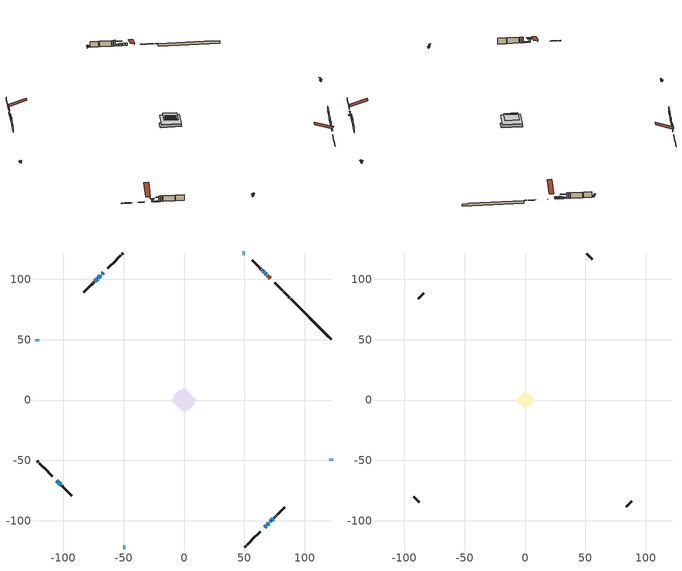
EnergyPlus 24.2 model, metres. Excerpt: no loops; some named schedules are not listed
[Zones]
conditioned space
 floor outside (Floor1 construction): -1.67,0 0,1.67 1.67,0 0,-1.67 z0.92
 floor outside (Floor2 construction): -3.48,0 0,3.48 3.48,0 0,-3.48 z0.92
 floor adiabatic (AdiabaticFloorConstruction): -10.48,0 0,10.48 10.48,0 0,-10.48 z3.36
 floor foundation (Slab1 construction): -8.35,3.49 -3.49,8.35 8.35,-3.49 3.49,-8.35 z-1.52
 wall outside (RimJoist1 construction): 50.45,-121.8 51.61,-120.64 / -121.8,-50.45 -120.64,-51.61 / -50.45,121.8 -51.61,120.64 / 87.74,84.51 86.57,85.68 z0.92:1.22
 wall outside (RimJoist2 construction): 52.27,-119.98 55.65,-116.6 / -119.98,-52.27 -116.6,-55.65 / -52.27,119.98 -55.65,116.6 / 85.92,86.33 82.54,89.71 z0.92:1.22
 wall outside (RimJoist3 construction): 56.31,-115.94 63.01,-109.24 / -115.94,-56.31 -109.24,-63.01 / -56.31,115.94 -63.01,109.24 / 81.88,90.37 75.17,97.08 z0.92:1.22
 wall outside (AdiabaticWallConstruction 1): 71.28,100.97 70.64,101.61 / 69.98,102.27 68.89,103.36 z0.92:2.95
 wall outside (AdiabaticWallConstruction): -66.9,105.35 -67.64,104.61 z0.92:2.52; -50.45,-121.8 -49.84,-121.8 / -105.35,-66.9 -104.7,-67.55 / -121.8,49.17 -121.8,48.55 / 121.8,-49.12 121.8,-48.51 / 49.17,121.8 48.55,121.8 / -71.62,100.63 -73.89,98.36 / 72.73,-99.52 74.02,-98.23 z0.92:2.75; 66.9,-105.35 68.2,-104.05 / -121.8,50.45 -121.8,50.09 / -68.3,103.95 -68.59,103.66 / 50.45,121.8 50.09,121.8 / 70.8,-101.45 70.98,-101.27 z0.92:1.84; -48.91,-121.8 -48.51,-121.8 / 68.85,-103.4 70.15,-102.1 / 121.8,-50.45 121.8,-50.04 / 68.23,104.01 67.16,105.09 / -69.24,103.01 -70.97,101.28 / 66.5,105.75 65.64,106.61 z0.92:2.14; 71.64,-100.61 72.07,-100.18 / -104.04,-68.21 -102.1,-70.15 z0.92:1.53
 wall outside (Wall1 construction): 74.68,-97.57 75.2,-97.05 / -101.45,-70.8 -100.92,-71.33 / -74.54,97.71 -75.07,97.18 / 64.98,107.27 64.45,107.8 z0.92:5.8
 wall outside (Wall2 construction): 75.86,-96.39 76.4,-95.85 / -100.26,-71.99 -99.72,-72.53 / -75.73,96.52 -76.26,95.98 / 63.8,108.45 63.26,108.99 z0.92:5.8
 wall outside (Wall3 construction): 77.06,-95.19 83.31,-88.94 / -99.07,-73.18 -92.82,-79.43 / -76.92,95.33 -83.17,89.08 / 62.6,109.65 56.35,115.9 z0.92:5.8
 wall foundation (FoundationWall1 construction): 88.39,83.86,-1.52 88.39,83.86,0.92 118.46,53.79,0.92 118.46,53.79,0.57 121.8,50.45,0.57 121.8,50.45,-1.52
 window (WindowConstruction 18): -66.9,105.35 -67.64,104.61 z0.92:2.52
 window (WindowConstruction 5): -50.45,-121.8 -49.84,-121.8 z0.92:2.75
 window (WindowConstruction 6): 66.9,-105.35 68.2,-104.05 z0.92:1.83
 window (WindowConstruction 7): -105.35,-66.9 -104.7,-67.55 z0.92:2.75
 window (WindowConstruction 8): -121.8,50.45 -121.8,50.09 z0.92:1.83
 window (WindowConstruction 9): -68.3,103.95 -68.58,103.67 z0.92:1.83
 window (WindowConstruction 10): 50.45,121.8 50.09,121.8 z0.92:1.83
 window (WindowConstruction 11): -121.8,49.17 -121.8,48.56 z0.92:2.75
 window (WindowConstruction 12): -48.91,-121.8 -48.51,-121.8 z0.92:2.14
 window (WindowConstruction 13): 68.85,-103.4 70.15,-102.1 z0.92:2.14
 window (WindowConstruction 19): 70.8,-101.45 70.98,-101.27 z0.92:1.83
 window (WindowConstruction 14): 121.8,-50.45 121.8,-50.05 z0.92:2.14
 window (WindowConstruction 15): 71.64,-100.61 72.07,-100.18 z0.92:1.53
 window (WindowConstruction 16): 68.23,104.02 67.16,105.09 z0.92:2.14
 window (WindowConstruction 17): -69.24,103.01 -70.97,101.28 z0.92:2.14
 window (WindowConstruction 20): -104.04,-68.21 -102.1,-70.15 z0.92:1.53
 window (WindowConstruction): 121.8,-49.12 121.8,-48.51 z0.92:2.75
 window (WindowConstruction 1): 49.17,121.8 48.56,121.8 z0.92:2.75
 window (WindowConstruction 2): -71.62,100.63 -73.89,98.36 z0.92:2.75
 window (WindowConstruction 3): 66.5,105.75 65.64,106.61 z0.92:2.14
 window (WindowConstruction 4): 72.73,-99.52 74.02,-98.23 z0.92:2.75
 door (Door): 71.28,100.97 70.64,101.61 z0.92:2.95
 door (Door 1): 69.98,102.27 68.89,103.36 z0.92:2.95
 ceiling adiabatic (AdiabaticFloorConstruction): 0,-10.48 10.48,0 0,10.48 -10.48,0 z3.36
attic - vented
 floor to conditioned space (Floor3 construction Reversed): -7.79,0 0,7.79 7.79,0 0,-7.79 z5.8
 floor to conditioned space (Floor4 construction Reversed): -6.38,0 0,6.38 6.38,0 0,-6.38 z5.8
 wall outside (Wall5 construction): 83.96,-88.29 88.55,-83.7 / -92.16,-80.09 -87.57,-84.68 / -83.83,88.42 -88.41,83.83 / 55.69,116.56 51.11,121.14 z0.92:5.8
 roof outside (Roof1 construction): 66.25,-106,5.8 56.47,-96.22,10.41 53.89,-98.8,10.41 63.67,-108.58,5.8; -106,-66.25,5.8 -96.22,-56.47,10.41 -98.8,-53.89,10.41 -108.58,-63.67,5.8; -66.25,106,5.8 -56.47,96.22,10.41 -53.89,98.8,10.41 -63.67,108.58,5.8; 71.94,100.31,5.8 62.16,90.53,10.41 64.74,87.95,10.41 74.52,97.73,5.8
shading: -69.58,102.67 -64.97,107.28 -65.29,107.61 -69.9,103 z5.26; -48.93,-121.8 -51.36,-121.8 -51.36,-122.26 -48.93,-122.26 z3.66; 68.41,-103.84 66.69,-105.56 67.02,-105.88 68.73,-104.17 z2.13; -103.84,-68.41 -106.21,-66.04 -106.53,-66.37 -104.16,-68.74 z3.97; -121.8,49.8 -121.8,50.75 -122.26,50.75 -122.26,49.8 z2.13; -68.8,103.45 -68.09,104.16 -68.41,104.49 -69.12,103.78 z2.13; 49.8,121.8 50.75,121.8 50.75,122.26 49.8,122.26 z2.13; -121.8,48.26 -121.8,49.46 -122.41,49.46 -122.41,48.26 z3.05; -47.9,-121.8 -49.52,-121.8 -49.52,-122.26 -47.9,-122.26 z2.75; 70.58,-101.67 68.42,-103.83 68.75,-104.15 70.9,-102 z2.75; 71.19,-101.06 70.59,-101.66 71.89,-102.95 72.49,-102.35 z2.13; 121.8,-49.44 121.8,-51.06 122.26,-51.06 122.26,-49.44 z2.75; 72.5,-99.75 71.21,-101.04 71.53,-101.37 72.83,-100.07 z2.14; 66.94,105.3 68.45,103.8 68.77,104.13 67.27,105.63 z2.44; -71.4,100.85 -68.81,103.44 -69.14,103.76 -71.72,101.18 z2.75; -99.73,-72.52 -106.41,-65.84 -106.74,-66.16 -100.06,-72.84 z4.88; 121.8,-47.6 121.8,-50.03 122.26,-50.03 122.26,-47.6 z3.66; 48.26,121.8 49.46,121.8 49.46,122.41 48.26,122.41 z3.05; -74.1,98.15 -71.41,100.84 -71.84,101.27 -74.53,98.58 z3.05; 63.7,108.55 68.44,103.81 68.76,104.14 64.03,108.88 z4.88; 74.67,-97.58 72.08,-100.17 72.41,-100.49 74.99,-97.91 z3.66
[Building]
Building 1: Terrain=Suburbs
[Site:Location]
Calgary Intl AP_AB: Latitude {deg}=51.11; Longitude {deg}=-114.02; Time Zone {hr}=-7; Elevation {m}=1084; Keep Site Location Information=Yes
[Site:GroundTemperature:Shallow]
0.326196, -1.55603, -1.70677, -0.813554, 2.7722, 6.34125, 9.43543, 11.3955, 11.562, 9.96783, 6.95256, 3.49299
[Site:WaterMainsTemperature]
Calculation Method=Schedule; Temperature Schedule=mains temperature schedule
[Material] Roughness=Rough; Thermal Absorptance=0.9
Name | Thickness {m} | Conductivity {W/m-K} | Density {kg/m3} | Specific Heat {J/kg-K} | Solar Absorptance | Visible Absorptance
asphalt or fiberglass shingles | 0.00635 | 0.162714 | 1121.4 | 1465.45 | 0.4 | 0.4
ceiling loosefill ins | 0.0846667 | 0.0480833 | 16.02 | 1046.75 | 0.7 | 0.7
ceiling stud and cavity | 0.1397 | 0.0773267 | 65.682 | 1177.47 | 0.7 | 0.7
ceiling stud and cavity 1 | 0.1397 | 0.0760664 | 65.682 | 1177.47 | 0.7 | 0.7
concrete 4.0 in. | 0.1016 | 1.803125 | 2242.8 | 837.4 | 0.7 | 0.7
concrete 8.0 in. | 0.2032 | 1.803125 | 2242.8 | 837.4 | 0.7 | 0.7
door material | 0.04445 | 0.0451087 | 512.64 | 1214.23 | 0.7 | 0.7
exterior vertical ins | 0.0530839 | 0.029427 | 32.04 | 1214.23 | 0.7 | 0.7
floor covering | 0.0127 | 0.0433444 | 54.468 | 1339.84 | 0.6 | 0.6
floor rigid ins | 0.103632 | 0.029427 | 32.04 | 1214.23 | 0.7 | 0.7
floor rigid ins 1; wall rigid ins 1 | 0.512978 | 0.029427 | 32.04 | 1214.23 | 0.7 | 0.7
floor stud and cavity | 0.1397 | 0.137453 | 92.3553 | 1139.71 | 0.7 | 0.7
floor stud and cavity 1 | 0.1397 | 0.123733 | 92.3553 | 1139.71 | 0.7 | 0.7
floor stud and cavity 2 | 0.1397 | 1.75129 | 37.0049 | 1207.88 | 0.7 | 0.7
furniture material conditioned space 1 | 0.1524 | 0.115458 | 640.8 | 1214.23 | 0.6 | 0.6
gypsum board | 0.0127 | 0.160291 | 801 | 837.4 | 0.6 | 0.6
gypsum board 1 | 0.0127 | 0.160291 | 801 | 837.4 | 0.7 | 0.7
osb sheathing 0.5 in. | 0.0127 | 0.115458 | 512.64 | 1214.23 | 0.7 | 0.7
osb sheathing 0.75 in. | 0.01905 | 0.115458 | 512.64 | 1214.23 | 0.7 | 0.7
osb sheathing 2.0 in. | 0.0508 | 0.115458 | 512.64 | 1214.23 | 0.7 | 0.7
rim joist rigid ins; wall rigid ins | 0.051816 | 0.029427 | 32.04 | 1214.23 | 0.7 | 0.7
rim joist stud and cavity | 0.0508 | 0.0513729 | 125.044 | 1163.47 | 0.6 | 0.6
rim joist stud and cavity 1 | 0.0508 | 0.0499498 | 125.044 | 1163.47 | 0.6 | 0.6
rim joist stud and cavity 2 | 0.0508 | 0.0496917 | 125.044 | 1163.47 | 0.6 | 0.6
slab rigid ins | 0.000517642 | 0.029427 | 32.04 | 1214.23 | 0.7 | 0.7
wall stud and cavity | 0.1397 | 0.255936 | 139.0536 | 1170.24 | 0.7 | 0.7
wall stud and cavity 1 | 0.1397 | 0.285397 | 139.0536 | 1170.24 | 0.7 | 0.7
wall stud and cavity 2 | 0.1397 | 0.22224 | 139.0536 | 1170.24 | 0.7 | 0.7
wall stud and cavity 3 | 0.0889 | 6.9971 | 50.32683 | 1063.81 | 0.6 | 0.6
wall stud and cavity 4 | 0.0889 | 0.380278 | 52.3479 | 1209.89 | 0.7 | 0.7
wall stud and cavity 5 | 0.0889 | 0.391764 | 83.0341 | 1211.67 | 0.7 | 0.7
wood siding | 0.0254 | 0.102417 | 544.68 | 1172.36 | 0.4 | 0.4
wood siding 1 | 0.00254 | 0.102417 | 544.68 | 1172.36 | 0.4 | 0.4
wood siding 2; wood siding 3; wood siding 4 | 0.0254 | 0.102417 | 544.68 | 1172.36 | 0.7 | 0.7
[WindowMaterial:SimpleGlazingSystem]
Name | U-Factor {W/m2-K} | Solar Heat Gain Coefficient
WindowMaterial | 1.84478 | 0.36
WindowMaterial 1 | 1.71532 | 0.41
WindowMaterial 10 | 1.77324 | 0.38
WindowMaterial 11 | 1.71248 | 0.41
WindowMaterial 12 | 2.78052 | 0.67
WindowMaterial 13 | 2.71352 | 0.48
WindowMaterial 14 | 1.92144 | 0.34
WindowMaterial 2 | 1.74087 | 0.4
WindowMaterial 3 | 1.5552 | 0.46
WindowMaterial 4 | 1.61482 | 0.44
WindowMaterial 5 | 1.734629 | 0.4
WindowMaterial 6 | 3.03943 | 0.54
WindowMaterial 7 | 3.02126 | 0.56
WindowMaterial 8 | 2.02477 | 0.3
WindowMaterial 9 | 1.69375 | 0.41
[Construction]
AdiabaticFloorConstruction: floor stud and cavity 2, floor rigid ins 1, osb sheathing 0.75 in., floor covering
AdiabaticWallConstruction: wood siding 3, wall rigid ins 1, wall stud and cavity 4, gypsum board
AdiabaticWallConstruction 1: wood siding 4, wall rigid ins 1, wall stud and cavity 4, gypsum board
Door; Door 1: door material
Floor1 construction: floor stud and cavity, floor rigid ins, osb sheathing 0.75 in., floor covering
Floor2 construction: floor stud and cavity 1, floor rigid ins, osb sheathing 0.75 in., floor covering
Floor3 construction Reversed: gypsum board, ceiling stud and cavity, ceiling loosefill ins
Floor4 construction Reversed: gypsum board, ceiling stud and cavity 1, ceiling loosefill ins
FoundationWall1 construction: concrete 8.0 in., gypsum board 1
furniture construction conditioned space 1: furniture material conditioned space 1
PartitionWallConstruction: gypsum board, wall stud and cavity 5, gypsum board
RimJoist1 construction: wood siding 2, rim joist rigid ins, osb sheathing 2.0 in., rim joist stud and cavity
RimJoist2 construction: wood siding 2, rim joist rigid ins, osb sheathing 2.0 in., rim joist stud and cavity 1
RimJoist3 construction: wood siding 2, rim joist rigid ins, osb sheathing 2.0 in., rim joist stud and cavity 2
Roof1 construction: asphalt or fiberglass shingles
Slab1 construction: slab rigid ins, concrete 4.0 in.
Wall1 construction: wood siding, wall rigid ins, osb sheathing 0.5 in., wall stud and cavity, gypsum board
Wall2 construction: wood siding, wall rigid ins, osb sheathing 0.5 in., wall stud and cavity 1, gypsum board
Wall3 construction: wood siding, wall rigid ins, osb sheathing 0.5 in., wall stud and cavity 2, gypsum board
Wall5 construction: wood siding 1, wall stud and cavity 3
WindowConstruction; WindowConstruction 1; WindowConstruction 11; WindowConstruction 5: WindowMaterial
WindowConstruction 10; WindowConstruction 8: WindowMaterial 6
WindowConstruction 12; WindowConstruction 14: WindowMaterial 8
WindowConstruction 13: WindowMaterial 9
WindowConstruction 15: WindowMaterial 10
WindowConstruction 16: WindowMaterial 11
WindowConstruction 17; WindowConstruction 3: WindowMaterial 2
WindowConstruction 18: WindowMaterial 12
WindowConstruction 19: WindowMaterial 13
WindowConstruction 2: WindowMaterial 1
WindowConstruction 20: WindowMaterial 14
WindowConstruction 4: WindowMaterial 3
WindowConstruction 6: WindowMaterial 4
WindowConstruction 7: WindowMaterial 5
WindowConstruction 9: WindowMaterial 7
[Zone] Multiplier=1; Part of Total Floor Area=Yes
Name | Volume {m3}
attic - vented | 152.111
conditioned space | 960.2
[Space]
Name | Zone | Volume {m3}
attic - vented 1 | attic - vented | 152.111
conditioned space 1 | conditioned space | 960.2
[ZoneInfiltration:EffectiveLeakageArea]
infil attic - vented 1: Zone or Space=attic - vented 1; Schedule=Always On Discrete; Effective Air Leakage Area {cm2}=6950.06; Stack Coefficient=0.000659685; Wind Coefficient=1.73536e-05
[ZoneMixing]
whole house fan mix: Zone or Space=attic - vented; Schedule=Always On Continuous; Design Flow Rate Calculation Method=Flow/Zone; Design Flow Rate {m3/s}=0; Source Zone or Space=conditioned space
[SurfaceProperty:ExposedFoundationPerimeter]
Slab1: Exposed Perimeter Calculation Method=TotalExposedPerimeter; Total Exposed Perimeter {m}=47.244
[InternalMass] Zone or ZoneList=conditioned space; Space or SpaceList=conditioned space 1
Name | Construction | Surface Area {m2}
furniture mass conditioned space 1 | furniture construction conditioned space 1 | 145.811
partition wall mass | PartitionWallConstruction | 364.529
[Lights]
interior lighting: Zone or ZoneList or Space or SpaceList=conditioned space 1; Schedule=interior lighting schedule; Design Level Calculation Method=LightingLevel; Lighting Level {W}=343.2; Return Air Fraction=0; Fraction Radiant=0.6; Fraction Visible=0.2; Fraction Replaceable=1
[People]
occupants: Zone or ZoneList or Space or SpaceList=conditioned space 1; Number of People Schedule=occupants schedule; Number of People Calculation Method=People; Number of People=3; Fraction Radiant=0.314171; Sensible Heat Fraction=0.56303; Activity Level Schedule=occupants activity schedule; Carbon Dioxide Generation Rate {m3/s-W}=0; Enable ASHRAE 55 Comfort Warnings=No; Mean Radiant Temperature Calculation Type=EnclosureAveraged
[ElectricEquipment] Zone or ZoneList or Space or SpaceList=conditioned space 1; Design Level Calculation Method=EquipmentLevel
Name | Schedule | Design Level {W} | Fraction Latent | Fraction Radiant | Fraction Lost
clothes dryer | clothes dryer schedule | 140.772 | 0.015 | 0.081 | 0.85
clothes washer | clothes washer schedule | 32.1985 | 0.03 | 0.162 | 0.7
cooking range | cooking range schedule | 215.147 | 0.08 | 0.432 | 0.2
dishwasher | dishwasher schedule | 66.8632 | 0.3 | 0.18 | 0.4
fridge | fridge schedule | 72.9452 | 0 | 0.6 | 0
mech vent house fan | mech vent house fan schedule | 0 | 0 | 0 | 1
mech vent house fan cfis | mech vent house fan cfis schedule | 0 | 0 | 0 | 0
misc plug loads | misc plug loads schedule | 494.7 | 0.045 | 0.513 | 0.1
whole house fan | Always On Discrete | 0 | 0 | 0 | 1
[OtherEquipment] Zone or ZoneList or Space or SpaceList=conditioned space 1; Design Level Calculation Method=EquipmentLevel
Name | Fuel Type | Schedule | Design Level {W} | Fraction Latent | Fraction Radiant | Fraction Lost
clothes dryer 1 | Electricity | clothes dryer schedule | 0 | 0.015 | 0.081 | 0.85
cooking range 1 | Electricity | cooking range schedule | 0 | 0.08 | 0.432 | 0.2
general water use latent | None | general water use schedule | 62.594 | 1 | 0 | 0
general water use sensible | None | general water use schedule | -61.6891 | 0 | 0.6 | 0
mech vent house fan latent load | None | Always On Discrete | 0 | 1 | 0 | 0
mech vent house fan sensible load | None | Always On Discrete | 0 | 0 | 0 | 0
water heater energy adjustment1 | NaturalGas | Always On Discrete | 0.01 | 0 | 0 | 1
[ZoneInfiltration:DesignFlowRate] Zone or ZoneList or Space or SpaceList=conditioned space 1; Schedule=Always On Discrete; Design Flow Rate Calculation Method=Flow/Zone; Design Flow Rate {m3/s}=0
infil flow; natural vent flow; whole house fan flow
[Foundation:Kiva]
Foundation Kiva 1: Initial Indoor Air Temperature {C}=18; Wall Height Above Grade {m}=0.919978; Wall Depth Below Slab {m}=0.2032; Custom Block Material Name 1=exterior vertical ins; Custom Block Depth 1 {m}=2.43998; Custom Block X Position 1 {m}=0.2159; Custom Block Z Position 1 {m}=0
[Foundation:Kiva:Settings]
Soil Conductivity {W/m-K}=0.849921; Soil Density {kg/m3}=1842.3; Soil Specific Heat {J/kg-K}=418.7; Ground Solar Absorptivity=0.9; Ground Thermal Absorptivity=0.9; Ground Surface Roughness {m}=0.03; Far-Field Width {m}=40; Deep-Ground Boundary Condition=ZeroFlux; Deep-Ground Depth {m}=40; Minimum Cell Dimension {m}=0.2; Maximum Cell Growth Coefficient=3; Simulation Timestep=Timestep
[Exterior:Lights]
exterior lighting: Schedule=exterior lighting schedule; Design Level {W}=75.6
[Schedule:Constant]
Name | Hourly Value
Always On Continuous; mech vent house fan schedule; mech vent house fan cfis schedule; Always On Discrete | 1
occupants activity schedule | 117.228
fridge schedule | 0
[Schedule:Week:Daily]
interior lighting schedule Week Rule - Jan1-Jan27: interior lighting schedule day, interior lighting schedule day, interior lighting schedule day, interior lighting schedule day, interior lighting schedule day, interior lighting schedule day, interior lighting schedule day, interior lighting schedule default day, interior lighting schedule default day, interior lighting schedule default day, interior lighting schedule default day, interior lighting schedule default day
interior lighting schedule Week Rule - Jan28-Feb3: interior lighting schedule day, interior lighting schedule day, interior lighting schedule day, interior lighting schedule day, interior lighting schedule day 1, interior lighting schedule day 1, interior lighting schedule day 1, interior lighting schedule default day, interior lighting schedule default day, interior lighting schedule default day, interior lighting schedule default day, interior lighting schedule default day
interior lighting schedule Week Rule - Feb4-Feb24: interior lighting schedule day 1, interior lighting schedule day 1, interior lighting schedule day 1, interior lighting schedule day 1, interior lighting schedule day 1, interior lighting schedule day 1, interior lighting schedule day 1, interior lighting schedule default day, interior lighting schedule default day, interior lighting schedule default day, interior lighting schedule default day, interior lighting schedule default day
interior lighting schedule Week Rule - Feb25-Mar3: interior lighting schedule day 1, interior lighting schedule day 1, interior lighting schedule day 1, interior lighting schedule day 1, interior lighting schedule day 2, interior lighting schedule day 2, interior lighting schedule day 2, interior lighting schedule default day, interior lighting schedule default day, interior lighting schedule default day, interior lighting schedule default day, interior lighting schedule default day
interior lighting schedule Week Rule - Mar4-Mar31: interior lighting schedule day 2, interior lighting schedule day 2, interior lighting schedule day 2, interior lighting schedule day 2, interior lighting schedule day 2, interior lighting schedule day 2, interior lighting schedule day 2, interior lighting schedule default day, interior lighting schedule default day, interior lighting schedule default day, interior lighting schedule default day, interior lighting schedule default day
interior lighting schedule Week Rule - Apr1-Apr28: interior lighting schedule day 3, interior lighting schedule day 3, interior lighting schedule day 3, interior lighting schedule day 3, interior lighting schedule day 3, interior lighting schedule day 3, interior lighting schedule day 3, interior lighting schedule default day, interior lighting schedule default day, interior lighting schedule default day, interior lighting schedule default day, interior lighting schedule default day
interior lighting schedule Week Rule - Apr29-May5: interior lighting schedule day 3, interior lighting schedule day 3, interior lighting schedule day 4, interior lighting schedule day 4, interior lighting schedule day 4, interior lighting schedule day 4, interior lighting schedule day 4, interior lighting schedule default day, interior lighting schedule default day, interior lighting schedule default day, interior lighting schedule default day, interior lighting schedule default day
interior lighting schedule Week Rule - May6-May26: interior lighting schedule day 4, interior lighting schedule day 4, interior lighting schedule day 4, interior lighting schedule day 4, interior lighting schedule day 4, interior lighting schedule day 4, interior lighting schedule day 4, interior lighting schedule default day, interior lighting schedule default day, interior lighting schedule default day, interior lighting schedule default day, interior lighting schedule default day
interior lighting schedule Week Rule - May27-Jun2: interior lighting schedule day 4, interior lighting schedule day 4, interior lighting schedule day 4, interior lighting schedule day 4, interior lighting schedule day 4, interior lighting schedule day 5, interior lighting schedule day 5, interior lighting schedule default day, interior lighting schedule default day, interior lighting schedule default day, interior lighting schedule default day, interior lighting schedule default day
interior lighting schedule Week Rule - Jun3-Jun30: interior lighting schedule day 5, interior lighting schedule day 5, interior lighting schedule day 5, interior lighting schedule day 5, interior lighting schedule day 5, interior lighting schedule day 5, interior lighting schedule day 5, interior lighting schedule default day, interior lighting schedule default day, interior lighting schedule default day, interior lighting schedule default day, interior lighting schedule default day
interior lighting schedule Week Rule - Jul1-Jul28: interior lighting schedule day 6, interior lighting schedule day 6, interior lighting schedule day 6, interior lighting schedule day 6, interior lighting schedule day 6, interior lighting schedule day 6, interior lighting schedule day 6, interior lighting schedule default day, interior lighting schedule default day, interior lighting schedule default day, interior lighting schedule default day, interior lighting schedule default day
interior lighting schedule Week Rule - Jul29-Aug4: interior lighting schedule day 6, interior lighting schedule day 6, interior lighting schedule day 6, interior lighting schedule day 7, interior lighting schedule day 7, interior lighting schedule day 7, interior lighting schedule day 7, interior lighting schedule default day, interior lighting schedule default day, interior lighting schedule default day, interior lighting schedule default day, interior lighting schedule default day
interior lighting schedule Week Rule - Aug5-Aug25: interior lighting schedule day 7, interior lighting schedule day 7, interior lighting schedule day 7, interior lighting schedule day 7, interior lighting schedule day 7, interior lighting schedule day 7, interior lighting schedule day 7, interior lighting schedule default day, interior lighting schedule default day, interior lighting schedule default day, interior lighting schedule default day, interior lighting schedule default day
interior lighting schedule Week Rule - Aug26-Sep1: interior lighting schedule day 7, interior lighting schedule day 7, interior lighting schedule day 7, interior lighting schedule day 7, interior lighting schedule day 7, interior lighting schedule day 7, interior lighting schedule day 8, interior lighting schedule default day, interior lighting schedule default day, interior lighting schedule default day, interior lighting schedule default day, interior lighting schedule default day
interior lighting schedule Week Rule - Sep2-Sep29: interior lighting schedule day 8, interior lighting schedule day 8, interior lighting schedule day 8, interior lighting schedule day 8, interior lighting schedule day 8, interior lighting schedule day 8, interior lighting schedule day 8, interior lighting schedule default day, interior lighting schedule default day, interior lighting schedule default day, interior lighting schedule default day, interior lighting schedule default day
interior lighting schedule Week Rule - Sep30-Oct6: interior lighting schedule day 8, interior lighting schedule day 9, interior lighting schedule day 9, interior lighting schedule day 9, interior lighting schedule day 9, interior lighting schedule day 9, interior lighting schedule day 9, interior lighting schedule default day, interior lighting schedule default day, interior lighting schedule default day, interior lighting schedule default day, interior lighting schedule default day
interior lighting schedule Week Rule - Oct7-Oct27: interior lighting schedule day 9, interior lighting schedule day 9, interior lighting schedule day 9, interior lighting schedule day 9, interior lighting schedule day 9, interior lighting schedule day 9, interior lighting schedule day 9, interior lighting schedule default day, interior lighting schedule default day, interior lighting schedule default day, interior lighting schedule default day, interior lighting schedule default day
interior lighting schedule Week Rule - Oct28-Nov3: interior lighting schedule day 9, interior lighting schedule day 9, interior lighting schedule day 9, interior lighting schedule day 9, interior lighting schedule day 10, interior lighting schedule day 10, interior lighting schedule day 10, interior lighting schedule default day, interior lighting schedule default day, interior lighting schedule default day, interior lighting schedule default day, interior lighting schedule default day
interior lighting schedule Week Rule - Nov4-Nov24: interior lighting schedule day 10, interior lighting schedule day 10, interior lighting schedule day 10, interior lighting schedule day 10, interior lighting schedule day 10, interior lighting schedule day 10, interior lighting schedule day 10, interior lighting schedule default day, interior lighting schedule default day, interior lighting schedule default day, interior lighting schedule default day, interior lighting schedule default day
interior lighting schedule Week Rule - Nov25-Dec1: interior lighting schedule day 10, interior lighting schedule day 10, interior lighting schedule day 10, interior lighting schedule day 10, interior lighting schedule day 10, interior lighting schedule day 10, interior lighting schedule day 11, interior lighting schedule default day, interior lighting schedule default day, interior lighting schedule default day, interior lighting schedule default day, interior lighting schedule default day
interior lighting schedule Week Rule - Dec2-Dec31: interior lighting schedule day 11, interior lighting schedule day 11, interior lighting schedule day 11, interior lighting schedule day 11, interior lighting schedule day 11, interior lighting schedule day 11, interior lighting schedule day 11, interior lighting schedule default day, interior lighting schedule default day, interior lighting schedule default day, interior lighting schedule default day, interior lighting schedule default day
occupants schedule Week Rule - Jan1-Dec31: occupants schedule day, occupants schedule day, occupants schedule day, occupants schedule day, occupants schedule day, occupants schedule day, occupants schedule day, occupants schedule default day, occupants schedule default day, occupants schedule default day, occupants schedule default day, occupants schedule default day
clothes dryer schedule Week Rule - Jan1-Dec31: clothes dryer schedule day, clothes dryer schedule day, clothes dryer schedule day, clothes dryer schedule day, clothes dryer schedule day, clothes dryer schedule day, clothes dryer schedule day, clothes dryer schedule default day, clothes dryer schedule default day, clothes dryer schedule default day, clothes dryer schedule default day, clothes dryer schedule default day
clothes washer schedule Week Rule - Jan1-Dec31: clothes washer schedule day, clothes washer schedule day, clothes washer schedule day, clothes washer schedule day, clothes washer schedule day, clothes washer schedule day, clothes washer schedule day, clothes washer schedule default day, clothes washer schedule default day, clothes washer schedule default day, clothes washer schedule default day, clothes washer schedule default day
cooking range schedule Week Rule - Jan1-Dec31: cooking range schedule day, cooking range schedule day, cooking range schedule day, cooking range schedule day, cooking range schedule day, cooking range schedule day, cooking range schedule day, cooking range schedule default day, cooking range schedule default day, cooking range schedule default day, cooking range schedule default day, cooking range schedule default day
dishwasher schedule Week Rule - Jan1-Dec31: dishwasher schedule day, dishwasher schedule day, dishwasher schedule day, dishwasher schedule day, dishwasher schedule day, dishwasher schedule day, dishwasher schedule day, dishwasher schedule default day, dishwasher schedule default day, dishwasher schedule default day, dishwasher schedule default day, dishwasher schedule default day
misc plug loads schedule Week Rule - Jan1-Dec31: misc plug loads schedule day, misc plug loads schedule day, misc plug loads schedule day, misc plug loads schedule day, misc plug loads schedule day, misc plug loads schedule day, misc plug loads schedule day, misc plug loads schedule default day, misc plug loads schedule default day, misc plug loads schedule default day, misc plug loads schedule default day, misc plug loads schedule default day
general water use schedule Week Rule - Jan1-Dec31: general water use schedule day, general water use schedule day, general water use schedule day, general water use schedule day, general water use schedule day, general water use schedule day, general water use schedule day, general water use schedule default day, general water use schedule default day, general water use schedule default day, general water use schedule default day, general water use schedule default day
exterior lighting schedule Week Rule - Jan1-Jan27: exterior lighting schedule day, exterior lighting schedule day, exterior lighting schedule day, exterior lighting schedule day, exterior lighting schedule day, exterior lighting schedule day, exterior lighting schedule day, exterior lighting schedule default day, exterior lighting schedule default day, exterior lighting schedule default day, exterior lighting schedule default day, exterior lighting schedule default day
exterior lighting schedule Week Rule - Jan28-Feb3: exterior lighting schedule day, exterior lighting schedule day, exterior lighting schedule day, exterior lighting schedule day, exterior lighting schedule day 1, exterior lighting schedule day 1, exterior lighting schedule day 1, exterior lighting schedule default day, exterior lighting schedule default day, exterior lighting schedule default day, exterior lighting schedule default day, exterior lighting schedule default day
exterior lighting schedule Week Rule - Feb4-Feb24: exterior lighting schedule day 1, exterior lighting schedule day 1, exterior lighting schedule day 1, exterior lighting schedule day 1, exterior lighting schedule day 1, exterior lighting schedule day 1, exterior lighting schedule day 1, exterior lighting schedule default day, exterior lighting schedule default day, exterior lighting schedule default day, exterior lighting schedule default day, exterior lighting schedule default day
exterior lighting schedule Week Rule - Feb25-Mar3: exterior lighting schedule day 1, exterior lighting schedule day 1, exterior lighting schedule day 1, exterior lighting schedule day 1, exterior lighting schedule day 2, exterior lighting schedule day 2, exterior lighting schedule day 2, exterior lighting schedule default day, exterior lighting schedule default day, exterior lighting schedule default day, exterior lighting schedule default day, exterior lighting schedule default day
exterior lighting schedule Week Rule - Mar4-Mar31: exterior lighting schedule day 2, exterior lighting schedule day 2, exterior lighting schedule day 2, exterior lighting schedule day 2, exterior lighting schedule day 2, exterior lighting schedule day 2, exterior lighting schedule day 2, exterior lighting schedule default day, exterior lighting schedule default day, exterior lighting schedule default day, exterior lighting schedule default day, exterior lighting schedule default day
exterior lighting schedule Week Rule - Apr1-Apr28: exterior lighting schedule day 3, exterior lighting schedule day 3, exterior lighting schedule day 3, exterior lighting schedule day 3, exterior lighting schedule day 3, exterior lighting schedule day 3, exterior lighting schedule day 3, exterior lighting schedule default day, exterior lighting schedule default day, exterior lighting schedule default day, exterior lighting schedule default day, exterior lighting schedule default day
exterior lighting schedule Week Rule - Apr29-May5: exterior lighting schedule day 3, exterior lighting schedule day 3, exterior lighting schedule day 4, exterior lighting schedule day 4, exterior lighting schedule day 4, exterior lighting schedule day 4, exterior lighting schedule day 4, exterior lighting schedule default day, exterior lighting schedule default day, exterior lighting schedule default day, exterior lighting schedule default day, exterior lighting schedule default day
exterior lighting schedule Week Rule - May6-May26: exterior lighting schedule day 4, exterior lighting schedule day 4, exterior lighting schedule day 4, exterior lighting schedule day 4, exterior lighting schedule day 4, exterior lighting schedule day 4, exterior lighting schedule day 4, exterior lighting schedule default day, exterior lighting schedule default day, exterior lighting schedule default day, exterior lighting schedule default day, exterior lighting schedule default day
exterior lighting schedule Week Rule - May27-Jun2: exterior lighting schedule day 4, exterior lighting schedule day 4, exterior lighting schedule day 4, exterior lighting schedule day 4, exterior lighting schedule day 4, exterior lighting schedule day 5, exterior lighting schedule day 5, exterior lighting schedule default day, exterior lighting schedule default day, exterior lighting schedule default day, exterior lighting schedule default day, exterior lighting schedule default day
[Schedule:Year]
interior lighting schedule: interior lighting schedule Week Rule - Jan1-Jan27, 1, 1, 1, 27, interior lighting schedule Week Rule - Jan28-Feb3, 1, 28, 2, 3, interior lighting schedule Week Rule - Feb4-Feb24, 2, 4, 2, 24, interior lighting schedule Week Rule - Feb25-Mar3, 2, 25, 3, 3, interior lighting schedule Week Rule - Mar4-Mar31, 3, 4, 3, 31, interior lighting schedule Week Rule - Apr1-Apr28, 4, 1, 4, 28, interior lighting schedule Week Rule - Apr29-May5, 4, 29, 5, 5, interior lighting schedule Week Rule - May6-May26, 5, 6, 5, 26, interior lighting schedule Week Rule - May27-Jun2, 5, 27, 6, 2, interior lighting schedule Week Rule - Jun3-Jun30, 6, 3, 6, 30, interior lighting schedule Week Rule - Jul1-Jul28, 7, 1, 7, 28, interior lighting schedule Week Rule - Jul29-Aug4, 7, 29, 8, 4, interior lighting schedule Week Rule - Aug5-Aug25, 8, 5, 8, 25, interior lighting schedule Week Rule - Aug26-Sep1, 8, 26, 9, 1, interior lighting schedule Week Rule - Sep2-Sep29, 9, 2, 9, 29, interior lighting schedule Week Rule - Sep30-Oct6, 9, 30, 10, 6, interior lighting schedule Week Rule - Oct7-Oct27, 10, 7, 10, 27, interior lighting schedule Week Rule - Oct28-Nov3, 10, 28, 11, 3, interior lighting schedule Week Rule - Nov4-Nov24, 11, 4, 11, 24, interior lighting schedule Week Rule - Nov25-Dec1, 11, 25, 12, 1, interior lighting schedule Week Rule - Dec2-Dec31, 12, 2, 12, 31
occupants schedule: occupants schedule Week Rule - Jan1-Dec31, 1, 1, 12, 31
clothes dryer schedule: clothes dryer schedule Week Rule - Jan1-Dec31, 1, 1, 12, 31
clothes washer schedule: clothes washer schedule Week Rule - Jan1-Dec31, 1, 1, 12, 31
cooking range schedule: cooking range schedule Week Rule - Jan1-Dec31, 1, 1, 12, 31
dishwasher schedule: dishwasher schedule Week Rule - Jan1-Dec31, 1, 1, 12, 31
misc plug loads schedule: misc plug loads schedule Week Rule - Jan1-Dec31, 1, 1, 12, 31
general water use schedule: general water use schedule Week Rule - Jan1-Dec31, 1, 1, 12, 31
exterior lighting schedule: exterior lighting schedule Week Rule - Jan1-Jan27, 1, 1, 1, 27, exterior lighting schedule Week Rule - Jan28-Feb3, 1, 28, 2, 3, exterior lighting schedule Week Rule - Feb4-Feb24, 2, 4, 2, 24, exterior lighting schedule Week Rule - Feb25-Mar3, 2, 25, 3, 3, exterior lighting schedule Week Rule - Mar4-Mar31, 3, 4, 3, 31, exterior lighting schedule Week Rule - Apr1-Apr28, 4, 1, 4, 28, exterior lighting schedule Week Rule - Apr29-May5, 4, 29, 5, 5, exterior lighting schedule Week Rule - May6-May26, 5, 6, 5, 26, exterior lighting schedule Week Rule - May27-Jun2, 5, 27, 6, 2, exterior lighting schedule Week Rule - Jun3-Jun30, 6, 3, 6, 30, exterior lighting schedule Week Rule - Jul1-Jul28, 7, 1, 7, 28, exterior lighting schedule Week Rule - Jul29-Aug4, 7, 29, 8, 4, exterior lighting schedule Week Rule - Aug5-Aug25, 8, 5, 8, 25, exterior lighting schedule Week Rule - Aug26-Sep1, 8, 26, 9, 1, exterior lighting schedule Week Rule - Sep2-Sep29, 9, 2, 9, 29, exterior lighting schedule Week Rule - Sep30-Oct6, 9, 30, 10, 6, exterior lighting schedule Week Rule - Oct7-Oct27, 10, 7, 10, 27, exterior lighting schedule Week Rule - Oct28-Nov3, 10, 28, 11, 3, exterior lighting schedule Week Rule - Nov4-Nov24, 11, 4, 11, 24, exterior lighting schedule Week Rule - Nov25-Dec1, 11, 25, 12, 1, exterior lighting schedule Week Rule - Dec2-Dec31, 12, 2, 12, 31
[Schedule:Compact]
mains temperature schedule: Through: 01/01, For: AllDays, Until: 24:00, 5.30611, Through: 01/02, For: AllDays, Until: 24:00, 5.24556, Through: 01/03, For: AllDays, Until: 24:00, 5.18611, Through: 01/04, For: AllDays, Until: 24:00, 5.12778, Through: 01/05, For: AllDays, Until: 24:00, 5.07, Through: 01/06, For: AllDays, Until: 24:00, 5.01278, Through: 01/07, For: AllDays, Until: 24:00, 4.95722, Through: 01/08, For: AllDays, Until: 24:00, 4.90222, Through: 01/09, For: AllDays, Until: 24:00, 4.84778, Through: 01/10, For: AllDays, Until: 24:00, 4.795, Through: 01/11, For: AllDays, Until: 24:00, 4.74278, Through: 01/12, For: AllDays, Until: 24:00, 4.69167, Through: 01/13, For: AllDays, Until: 24:00, 4.64111, Through: 01/14, For: AllDays, Until: 24:00, 4.59222, Through: 01/15, For: AllDays, Until: 24:00, 4.54389, Through: 01/16, For: AllDays, Until: 24:00, 4.49722, Through: 01/17, For: AllDays, Until: 24:00, 4.45111, Through: 01/18, For: AllDays, Until: 24:00, 4.40611, Through: 01/19, For: AllDays, Until: 24:00, 4.36222, Through: 01/20, For: AllDays, Until: 24:00, 4.32, Through: 01/21, For: AllDays, Until: 24:00, 4.27833, Through: 01/22, For: AllDays, Until: 24:00, 4.23778, Through: 01/23, For: AllDays, Until: 24:00, 4.19833, Through: 01/24, For: AllDays, Until: 24:00, 4.16056, Through: 01/25, For: AllDays, Until: 24:00, 4.12333, Through: 01/26, For: AllDays, Until: 24:00, 4.08778, Through: 01/27, For: AllDays, Until: 24:00, 4.05278, Through: 01/28, For: AllDays, Until: 24:00, 4.01944, Through: 01/29, For: AllDays, Until: 24:00, 3.98722, Through: 01/30, For: AllDays, Until: 24:00, 3.95611, Through: 01/31, For: AllDays, Until: 24:00, 3.92667, Through: 02/01, For: AllDays, Until: 24:00, 3.89778, Through: 02/02, For: AllDays, Until: 24:00, 3.87056, Through: 02/03, For: AllDays, Until: 24:00, 3.84444, Through: 02/04, For: AllDays, Until: 24:00, 3.82, Through: 02/05, For: AllDays, Until: 24:00, 3.79611, Through: 02/06, For: AllDays, Until: 24:00, 3.77389, Through: 02/07, For: AllDays, Until: 24:00, 3.75333, Through: 02/08, For: AllDays, Until: 24:00, 3.73333, Through: 02/09, For: AllDays, Until: 24:00, 3.715, Through: 02/10, For: AllDays, Until: 24:00, 3.69778, Through: 02/11, For: AllDays, Until: 24:00, 3.68222, Through: 02/12, For: AllDays, Until: 24:00, 3.66778, Through: 02/13, For: AllDays, Until: 24:00, 3.65444, Through: 02/14, For: AllDays, Until: 24:00, 3.64278, Through: 02/15, For: AllDays, Until: 24:00, 3.63222, Through: 02/16, For: AllDays, Until: 24:00, 3.62278, Through: 02/17, For: AllDays, Until: 24:00, 3.615, Through: 02/18, For: AllDays, Until: 24:00, 3.60833, Through: 02/19, For: AllDays, Until: 24:00, 3.60333, Through: 02/20, For: AllDays, Until: 24:00, 3.59944, Through: 02/21, For: AllDays, Until: 24:00, 3.59667, Through: 02/22, For: AllDays, Until: 24:00, 3.59556, Through: 02/23, For: AllDays, Until: 24:00, 3.59556, Through: 02/24, For: AllDays, Until: 24:00, 3.59722, Through: 02/25, For: AllDays, Until: 24:00, 3.6, Through: 02/26, For: AllDays, Until: 24:00, 3.60389, Through: 02/27, For: AllDays, Until: 24:00, 3.60944, Through: 02/28, For: AllDays, Until: 24:00, 3.61611, Through: 03/01, For: AllDays, Until: 24:00, 3.62444, Through: 03/02, For: AllDays, Until: 24:00, 3.63333, Through: 03/03, For: AllDays, Until: 24:00, 3.64444, Through: 03/04, For: AllDays, Until: 24:00, 3.65611, Through: 03/05, For: AllDays, Until: 24:00, 3.67, Through: 03/06, For: AllDays, Until: 24:00, 3.68444, Through: 03/07, For: AllDays, Until: 24:00, 3.70056, Through: 03/08, For: AllDays, Until: 24:00, 3.71778, Through: 03/09, For: AllDays, Until: 24:00, 3.73611, Through: 03/10, For: AllDays, Until: 24:00, 3.75611, Through: 03/11, For: AllDays, Until: 24:00, 3.77722, Through: 03/12, For: AllDays, Until: 24:00, 3.79944, Through: 03/13, For: AllDays, Until: 24:00, 3.82333, Through: 03/14, For: AllDays, Until: 24:00, 3.84833, Through: 03/15, For: AllDays, Until: 24:00, 3.87444, Through: 03/16, For: AllDays, Until: 24:00, 3.90222, Through: 03/17, For: AllDays, Until: 24:00, 3.93056, Through: 03/18, For: AllDays, Until: 24:00, 3.96056, Through: 03/19, For: AllDays, Until: 24:00, 3.99167, Through: 03/20, For: AllDays, Until: 24:00, 4.02444, Through: 03/21, For: AllDays, Until: 24:00, 4.05778, Through: 03/22, For: AllDays, Until: 24:00, 4.09278, Through: 03/23, For: AllDays, Until: 24:00, 4.12833, Through: 03/24, For: AllDays, Until: 24:00, 4.16556, Through: 03/25, For: AllDays, Until: 24:00, 4.20389, Through: 03/26, For: AllDays, Until: 24:00, 4.24333, Through: 03/27, For: AllDays, Until: 24:00, 4.28389, Through: 03/28, For: AllDays, Until: 24:00, 4.32611, Through: 03/29, For: AllDays, Until: 24:00, 4.36889, Through: 03/30, For: AllDays, Until: 24:00, 4.41278, Through: 03/31, For: AllDays, Until: 24:00, 4.45778, Through: 04/01, For: AllDays, Until: 24:00, 4.50389, Through: 04/02, For: AllDays, Until: 24:00, 4.55111, Through: 04/03, For: AllDays, Until: 24:00, 4.59944, Through: 04/04, For: AllDays, Until: 24:00, 4.64833, Through: 04/05, For: AllDays, Until: 24:00, 4.69889, Through: 04/06, For: AllDays, Until: 24:00, 4.75, Through: 04/07, For: AllDays, Until: 24:00, 4.80222, Through: 04/08, For: AllDays, Until: 24:00, 4.85556, Through: 04/09, For: AllDays, Until: 24:00, 4.91, Through: 04/10, For: AllDays, Until: 24:00, 4.965, Through: 04/11, For: AllDays, Until: 24:00, 5.02111, Through: 04/12, For: AllDays, Until: 24:00, 5.07833, Through: 04/13, For: AllDays, Until: 24:00, 5.13611, Through: 04/14, For: AllDays, Until: 24:00, 5.195, Through: 04/15, For: AllDays, Until: 24:00, 5.25444, Through: 04/16, For: AllDays, Until: 24:00, 5.315, Through: 04/17, For: AllDays, Until: 24:00, 5.37611, Through: 04/18, For: AllDays, Until: 24:00, 5.43833, Through: 04/19, For: AllDays, Until: 24:00, 5.50111, Through: 04/20, For: AllDays, Until: 24:00, 5.565, Through: 04/21, For: AllDays, Until: 24:00, 5.62944, Through: 04/22, For: AllDays, Until: 24:00, 5.69444, Through: 04/23, For: AllDays, Until: 24:00, 5.76, Through: 04/24, For: AllDays, Until: 24:00, 5.82667, Through: 04/25, For: AllDays, Until: 24:00, 5.89389, Through: 04/26, For: AllDays, Until: 24:00, 5.96167, Through: 04/27, For: AllDays, Until: 24:00, 6.03056, Through: 04/28, For: AllDays, Until: 24:00, 6.09944, Through: 04/29, For: AllDays, Until: 24:00, 6.16944, Through: 04/30, For: AllDays, Until: 24:00, 6.23944, Through: 05/01, For: AllDays, Until: 24:00, 6.31056, Through: 05/02, For: AllDays, Until: 24:00, 6.38167, Through: 05/03, For: AllDays, Until: 24:00, 6.45333, Through: 05/04, For: AllDays, Until: 24:00, 6.52611, Through: 05/05, For: AllDays, Until: 24:00, 6.59889, Through: 05/06, For: AllDays, Until: 24:00, 6.67167, Through: 05/07, For: AllDays, Until: 24:00, 6.74556, Through: 05/08, For: AllDays, Until: 24:00, 6.81944, Through: 05/09, For: AllDays, Until: 24:00, 6.89389, Through: 05/10, For: AllDays, Until: 24:00, 6.96889, Through: 05/11, For: AllDays, Until: 24:00, 7.04389, Through: 05/12, For: AllDays, Until: 24:00, 7.11944, Through: 05/13, For: AllDays, Until: 24:00, 7.195, Through: 05/14, For: AllDays, Until: 24:00, 7.27111, Through: 05/15, For: AllDays, Until: 24:00, 7.34722, Through: 05/16, For: AllDays, Until: 24:00, 7.42389, Through: 05/17, For: AllDays, Until: 24:00, 7.50056, Through: 05/18, For: AllDays, Until: 24:00, 7.57722, Through: 05/19, For: AllDays, Until: 24:00, 7.65444, Through: 05/20, For: AllDays, Until: 24:00, 7.73167, Through: 05/21, For: AllDays, Until: 24:00, 7.80889, Through: 05/22, For: AllDays, Until: 24:00, 7.88611, Through: 05/23, For: AllDays, Until: 24:00, 7.96333, Through: 05/24, For: AllDays, Until: 24:00, 8.04111, Through: 05/25, For: AllDays, Until: 24:00, 8.11833, Through: 05/26, For: AllDays, Until: 24:00, 8.19611, Through: 05/27, For: AllDays, Until: 24:00, 8.27333, Through: 05/28, For: AllDays, Until: 24:00, 8.35056, Through: 05/29, For: AllDays, Until: 24:00, 8.42778, Through: 05/30, For: AllDays, Until: 24:00, 8.505, Through: 05/31, For: AllDays, Until: 24:00, 8.58222, Through: 06/01, For: AllDays, Until: 24:00, 8.65889, Through: 06/02, For: AllDays, Until: 24:00, 8.73556, Through: 06/03, For: AllDays, Until: 24:00, 8.81222, Through: 06/04, For: AllDays, Until: 24:00, 8.88889, Through: 06/05, For: AllDays, Until: 24:00, 8.965, Through: 06/06, For: AllDays, Until: 24:00, 9.04056, Through: 06/07, For: AllDays, Until: 24:00, 9.11611, Through: 06/08, For: AllDays, Until: 24:00, 9.19167, Through: 06/09, For: AllDays, Until: 24:00, 9.26667, Through: 06/10, For: AllDays, Until: 24:00, 9.34111, Through: 06/11, For: AllDays, Until: 24:00, 9.41556, Through: 06/12, For: AllDays, Until: 24:00, 9.48889, Through: 06/13, For: AllDays, Until: 24:00, 9.56278, Through: 06/14, For: AllDays, Until: 24:00, 9.63556, Through: 06/15, For: AllDays, Until: 24:00, 9.70833, Through: 06/16, For: AllDays, Until: 24:00, 9.78, Through: 06/17, For: AllDays, Until: 24:00, 9.85167, Through: 06/18, For: AllDays, Until: 24:00, 9.92278, Through: 06/19, For: AllDays, Until: 24:00, 9.99333, Through: 06/20, For: AllDays, Until: 24:00, 10.0633, Through: 06/21, For: AllDays, Until: 24:00, 10.1328, Through: 06/22, For: AllDays, Until: 24:00, 10.2011, Through: 06/23, For: AllDays, Until: 24:00, 10.2694, Through: 06/24, For: AllDays, Until: 24:00, 10.3367, Through: 06/25, For: AllDays, Until: 24:00, 10.4039, Through: 06/26, For: AllDays, Until: 24:00, 10.47, Through: 06/27, For: AllDays, Until: 24:00, 10.5356, Through: 06/28, For: AllDays, Until: 24:00, 10.6, Through: 06/29, For: AllDays, Until: 24:00, 10.6639, Through: 06/30, For: AllDays, Until: 24:00, 10.7272, Through: 07/01, For: AllDays, Until: 24:00, 10.7894, Through: 07/02, For: AllDays, Until: 24:00, 10.8511, Through: 07/03, For: AllDays, Until: 24:00, 10.9122, Through: 07/04, For: AllDays, Until: 24:00, 10.9722, Through: 07/05, For: AllDays, Until: 24:00, 11.0311, Through: 07/06, For: AllDays, Until: 24:00, 11.0894, Through: 07/07, For: AllDays, Until: 24:00, 11.1467, Through: 07/08, For: AllDays, Until: 24:00, 11.2033, Through: 07/09, For: AllDays, Until: 24:00, 11.2589, Through: 07/10, For: AllDays, Until: 24:00, 11.3133, Through: 07/11, For: AllDays, Until: 24:00, 11.3672, Through: 07/12, For: AllDays, Until: 24:00, 11.42, Through: 07/13, For: AllDays, Until: 24:00, 11.4717, Through: 07/14, For: AllDays, Until: 24:00, 11.5222, Through: 07/15, For: AllDays, Until: 24:00, 11.5717, Through: 07/16, For: AllDays, Until: 24:00, 11.6206, Through: 07/17, For: AllDays, Until: 24:00, 11.6683, Through: 07/18, For: AllDays, Until: 24:00, 11.715, Through: 07/19, For: AllDays, Until: 24:00, 11.76, Through: 07/20, For: AllDays, Until: 24:00, 11.8044, Through: 07/21, For: AllDays, Until: 24:00, 11.8478, Through: 07/22, For: AllDays, Until: 24:00, 11.89, Through: 07/23, For: AllDays, Until: 24:00, 11.9311, Through: 07/24, For: AllDays, Until: 24:00, 11.9711, Through: 07/25, For: AllDays, Until: 24:00, 12.01, Through: 07/26, For: AllDays, Until: 24:00, 12.0478, Through: 07/27, For: AllDays, Until: 24:00, 12.0839, Through: 07/28, For: AllDays, Until: 24:00, 12.1194, Through: 07/29, For: AllDays, Until: 24:00, 12.1533, Through: 07/30, For: AllDays, Until: 24:00, 12.1861, Through: 07/31, For: AllDays, Until: 24:00, 12.2178, Through: 08/01, For: AllDays, Until: 24:00, 12.2483, Through: 08/02, For: AllDays, Until: 24:00, 12.2778, Through: 08/03, For: AllDays, Until: 24:00, 12.3056, Through: 08/04, For: AllDays, Until: 24:00, 12.3322, Through: 08/05, For: AllDays, Until: 24:00, 12.3578, Through: 08/06, For: AllDays, Until: 24:00, 12.3822, Through: 08/07, For: AllDays, Until: 24:00, 12.405, Through: 08/08, For: AllDays, Until: 24:00, 12.4267, Through: 08/09, For: AllDays, Until: 24:00, 12.4472, Through: 08/10, For: AllDays, Until: 24:00, 12.4661, Through: 08/11, For: AllDays, Until: 24:00, 12.4839, Through: 08/12, For: AllDays, Until: 24:00, 12.5006, Through: 08/13, For: AllDays, Until: 24:00, 12.5156, Through: 08/14, For: AllDays, Until: 24:00, 12.5294, Through: 08/15, For: AllDays, Until: 24:00, 12.5422, Through: 08/16, For: AllDays, Until: 24:00, 12.5533, Through: 08/17, For: AllDays, Until: 24:00, 12.5633, Through: 08/18, For: AllDays, Until: 24:00, 12.5722, Through: 08/19, For: AllDays, Until: 24:00, 12.5794, Through: 08/20, For: AllDays, Until: 24:00, 12.585, Through: 08/21, For: AllDays, Until: 24:00, 12.59, Through: 08/22, For: AllDays, Until: 24:00, 12.5933, Through: 08/23, For: AllDays, Until: 24:00, 12.595, Through: 08/24, For: AllDays, Until: 24:00, 12.5961, Through: 08/25, For: AllDays, Until: 24:00, 12.595, Through: 08/26, For: AllDays, Until: 24:00, 12.5933, Through: 08/27, For: AllDays, Until: 24:00, 12.59, Through: 08/28, For: AllDays, Until: 24:00, 12.585, Through: 08/29, For: AllDays, Until: 24:00, 12.5789, Through: 08/30, For: AllDays, Until: 24:00, 12.5717, Through: 08/31, For: AllDays, Until: 24:00, 12.5633, Through: 09/01, For: AllDays, Until: 24:00, 12.5533, Through: 09/02, For: AllDays, Until: 24:00, 12.5417, Through: 09/03, For: AllDays, Until: 24:00, 12.5289, Through: 09/04, For: AllDays, Until: 24:00, 12.515, Through: 09/05, For: AllDays, Until: 24:00, 12.5, Through: 09/06, For: AllDays, Until: 24:00, 12.4833, Through: 09/07, For: AllDays, Until: 24:00, 12.4656, Through: 09/08, For: AllDays, Until: 24:00, 12.4467, Through: 09/09, For: AllDays, Until: 24:00, 12.4261, Through: 09/10, For: AllDays, Until: 24:00, 12.4044, Through: 09/11, For: AllDays, Until: 24:00, 12.3811, Through: 09/12, For: AllDays, Until: 24:00, 12.3572, Through: 09/13, For: AllDays, Until: 24:00, 12.3317, Through: 09/14, For: AllDays, Until: 24:00, 12.3044, Through: 09/15, For: AllDays, Until: 24:00, 12.2767, Through: 09/16, For: AllDays, Until: 24:00, 12.2472, Through: 09/17, For: AllDays, Until: 24:00, 12.2167, Through: 09/18, For: AllDays, Until: 24:00, 12.185, Through: 09/19, For: AllDays, Until: 24:00, 12.1522, Through: 09/20, For: AllDays, Until: 24:00, 12.1183, Through: 09/21, For: AllDays, Until: 24:00, 12.0828, Through: 09/22, For: AllDays, Until: 24:00, 12.0461, Through: 09/23, For: AllDays, Until: 24:00, 12.0089, Through: 09/24, For: AllDays, Until: 24:00, 11.97, Through: 09/25, For: AllDays, Until: 24:00, 11.93, Through: 09/26, For: AllDays, Until: 24:00, 11.8889, Through: 09/27, For: AllDays, Until: 24:00, 11.8467, Through: 09/28, For: AllDays, Until: 24:00, 11.8033, Through: 09/29, For: AllDays, Until: 24:00, 11.7589, Through: 09/30, For: AllDays, Until: 24:00, 11.7133, Through: 10/01, For: AllDays, Until: 24:00, 11.6667, Through: 10/02, For: AllDays, Until: 24:00, 11.6189, Through: 10/03, For: AllDays, Until: 24:00, 11.5706, Through: 10/04, For: AllDays, Until: 24:00, 11.5206, Through: 10/05, For: AllDays, Until: 24:00, 11.47, Through: 10/06, For: AllDays, Until: 24:00, 11.4183, Through: 10/07, For: AllDays, Until: 24:00, 11.3656, Through: 10/08, For: AllDays, Until: 24:00, 11.3117, Through: 10/09, For: AllDays, Until: 24:00, 11.2572, Through: 10/10, For: AllDays, Until: 24:00, 11.2017, Through: 10/11, For: AllDays, Until: 24:00, 11.145, Through: 10/12, For: AllDays, Until: 24:00, 11.0878, Through: 10/13, For: AllDays, Until: 24:00, 11.0294, Through: 10/14, For: AllDays, Until: 24:00, 10.97, Through: 10/15, For: AllDays, Until: 24:00, 10.91, Through: 10/16, For: AllDays, Until: 24:00, 10.8494, Through: 10/17, For: AllDays, Until: 24:00, 10.7878, Through: 10/18, For: AllDays, Until: 24:00, 10.725, Through: 10/19, For: AllDays, Until: 24:00, 10.6617, Through: 10/20, For: AllDays, Until: 24:00, 10.5978, Through: 10/21, For: AllDays, Until: 24:00, 10.5333, Through: 10/22, For: AllDays, Until: 24:00, 10.4678, Through: 10/23, For: AllDays, Until: 24:00, 10.4017, Through: 10/24, For: AllDays, Until: 24:00, 10.3344, Through: 10/25, For: AllDays, Until: 24:00, 10.2672, Through: 10/26, For: AllDays, Until: 24:00, 10.1989, Through: 10/27, For: AllDays, Until: 24:00, 10.1306, Through: 10/28, For: AllDays, Until: 24:00, 10.0611, Through: 10/29, For: AllDays, Until: 24:00, 9.99111, Through: 10/30, For: AllDays, Until: 24:00, 9.92056, Through: 10/31, For: AllDays, Until: 24:00, 9.84944, Through: 11/01, For: AllDays, Until: 24:00, 9.77778, Through: 11/02, For: AllDays, Until: 24:00, 9.70556, Through: 11/03, For: AllDays, Until: 24:00, 9.63333, Through: 11/04, For: AllDays, Until: 24:00, 9.56, Through: 11/05, For: AllDays, Until: 24:00, 9.48667, Through: 11/06, For: AllDays, Until: 24:00, 9.41278, Through: 11/07, For: AllDays, Until: 24:00, 9.33889, Through: 11/08, For: AllDays, Until: 24:00, 9.26389, Through: 11/09, For: AllDays, Until: 24:00, 9.18889, Through: 11/10, For: AllDays, Until: 24:00, 9.11389, Through: 11/11, For: AllDays, Until: 24:00, 9.03833, Through: 11/12, For: AllDays, Until: 24:00, 8.96222, Through: 11/13, For: AllDays, Until: 24:00, 8.88611, Through: 11/14, For: AllDays, Until: 24:00, 8.81, Through: 11/15, For: AllDays, Until: 24:00, 8.73333, Through: 11/16, For: AllDays, Until: 24:00, 8.65667, Through: 11/17, For: AllDays, Until: 24:00, 8.57944, Through: 11/18, For: AllDays, Until: 24:00, 8.50278, Through: 11/19, For: AllDays, Until: 24:00, 8.42556, Through: 11/20, For: AllDays, Until: 24:00, 8.34833, Through: 11/21, For: AllDays, Until: 24:00, 8.27056, Through: 11/22, For: AllDays, Until: 24:00, 8.19333, Through: 11/23, For: AllDays, Until: 24:00, 8.11611, Through: 11/24, For: AllDays, Until: 24:00, 8.03833, Through: 11/25, For: AllDays, Until: 24:00, 7.96111, Through: 11/26, For: AllDays, Until: 24:00, 7.88389, Through: 11/27, For: AllDays, Until: 24:00, 7.80611, Through: 11/28, For: AllDays, Until: 24:00, 7.72889, Through: 11/29, For: AllDays, Until: 24:00, 7.65222, Through: 11/30, For: AllDays, Until: 24:00, 7.575, Through: 12/01, For: AllDays, Until: 24:00, 7.49833, Through: 12/02, For: AllDays, Until: 24:00, 7.42167, Through: 12/03, For: AllDays, Until: 24:00, 7.345, Through: 12/04, For: AllDays, Until: 24:00, 7.26889, Through: 12/05, For: AllDays, Until: 24:00, 7.19278, Through: 12/06, For: AllDays, Until: 24:00, 7.11722, Through: 12/07, For: AllDays, Until: 24:00, 7.04167, Through: 12/08, For: AllDays, Until: 24:00, 6.96667, Through: 12/09, For: AllDays, Until: 24:00, 6.89167, Through: 12/10, For: AllDays, Until: 24:00, 6.81722, Through: 12/11, For: AllDays, Until: 24:00, 6.74333, Through: 12/12, For: AllDays, Until: 24:00, 6.66944, Through: 12/13, For: AllDays, Until: 24:00, 6.59611, Through: 12/14, For: AllDays, Until: 24:00, 6.52333, Through: 12/15, For: AllDays, Until: 24:00, 6.45111, Through: 12/16, For: AllDays, Until: 24:00, 6.37944, Through: 12/17, For: AllDays, Until: 24:00, 6.30778, Through: 12/18, For: AllDays, Until: 24:00, 6.23722, Through: 12/19, For: AllDays, Until: 24:00, 6.16667, Through: 12/20, For: AllDays, Until: 24:00, 6.09722, Through: 12/21, For: AllDays, Until: 24:00, 6.02833, Through: 12/22, For: AllDays, Until: 24:00, 5.95944, Through: 12/23, For: AllDays, Until: 24:00, 5.89167, Through: 12/24, For: AllDays, Until: 24:00, 5.82444, Through: 12/25, For: AllDays, Until: 24:00, 5.75833, Through: 12/26, For: AllDays, Until: 24:00, 5.69222, Through: 12/27, For: AllDays, Until: 24:00, 5.62722, Through: 12/28, For: AllDays, Until: 24:00, 5.56278, Through: 12/29, For: AllDays, Until: 24:00, 5.49889, Through: 12/30, For: AllDays, Until: 24:00, 5.43611, Through: 12/31, For: AllDays, Until: 24:00, 5.37444
